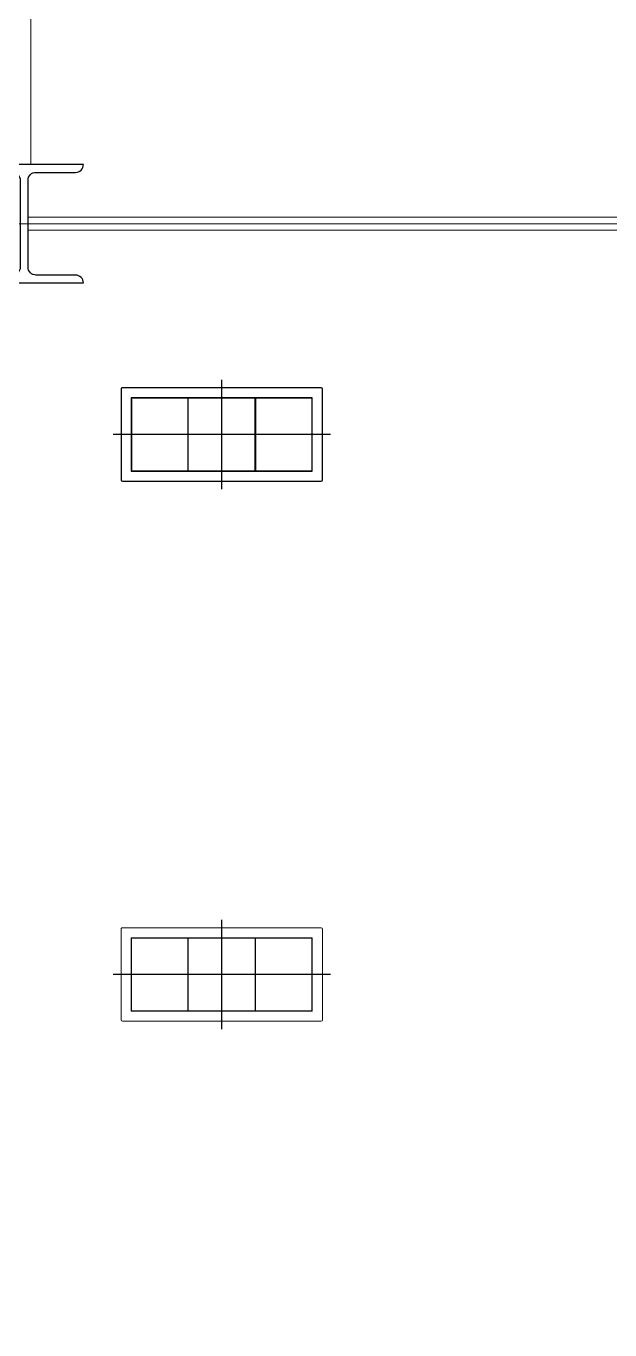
# Model space of a CAD drawing. Extents: x -681219 to -550379, y -242630 to -158199.
# Drawn here: x -592961 to -590746, y -223616 to -218667 of the extents above; entities that cross this region are included whole.
import ezdxf
from ezdxf.lldxf.tags import DXFTag

# ---------------------------------------------------------------- set-up
doc = ezdxf.new("R2010")
doc.units = 0
doc.header["$LTSCALE"] = 1000
doc.linetypes.add('DASHED', pattern=[0.75, 0.5, -0.25])
doc.layers.get('0').update_dxf_attribs({"linetype": 'CONTINUOUS'})
doc.layers.add('center', color=253, linetype='CENTER2')
doc.layers.add('GY_Bj_Hatch', color=9, linetype='CONTINUOUS')
doc.layers.add('famsun', color=7, linetype='CONTINUOUS', lineweight=0)
doc.layers.add('轴网_轴线', color=1, linetype='CENTER2', lineweight=0)
tags = doc.linetypes.add('CENTER2', pattern=[28.575, 19.05, -3.175, 3.175, -3.175]).pattern_tags.tags
tags[10:11] = [DXFTag(74, 4), DXFTag(75, 0), DXFTag(340, '0'), DXFTag(46, 0.0), DXFTag(50, 0.0), DXFTag(44, 0.0), DXFTag(45, 0.0)]
tags[8:9] = [DXFTag(74, 4), DXFTag(75, 0), DXFTag(340, '0'), DXFTag(46, 0.0), DXFTag(50, 0.0), DXFTag(44, 0.0), DXFTag(45, 0.0)]
tags[6:7] = [DXFTag(74, 4), DXFTag(75, 0), DXFTag(340, '0'), DXFTag(46, 0.0), DXFTag(50, 0.0), DXFTag(44, 0.0), DXFTag(45, 0.0)]
tags[4:5] = [DXFTag(74, 4), DXFTag(75, 0), DXFTag(340, '0'), DXFTag(46, 0.0), DXFTag(50, 0.0), DXFTag(44, 0.0), DXFTag(45, 0.0)]

# ---------------------------------------------------------------- blocks, each defined once
blk = doc.blocks.new('轴网8FA15DC97FB90233')
at = {"layer": 'GY_Bj_Hatch', "color": 255}
blk.add_lwpolyline([(37275, 7725), (37725, 7725, -0.414214), (37695, 7695), (37545, 7695, 0.414214), (37515, 7665), (37515, 7335, 0.414214), (37545, 7305), (37695, 7305, -0.414214), (37725, 7275), (37275, 7275, -0.414214), (37305, 7305), (37455, 7305, 0.414214), (37485, 7335), (37485, 7665, 0.414214), (37455, 7695), (37305, 7695, -0.414214)], format="xyb", close=True, dxfattribs=at)
at = {"layer": '轴网_轴线'}
blk.add_line((-1200, 7500), (44200, 7500), dxfattribs=at)
blk = doc.blocks.new('*U61')
at = {"color": 0, "linetype": 'ByBlock', "lineweight": -2}
for p, q in [((-382, 172.5), (-382, -172.5)), ((377, 177.5), (-377, 177.5)), ((382, -172.5), (382, 172.5)), ((343.5, 139), (-343.5, 139)), ((-343.5, 139), (-343.5, -139)), ((343.5, 137.5), (-343.5, 137.5)), ((-342, -134), (-342, 134)), ((-128.5, -137.5), (-128.5, 137.5)), ((-127, 137.5), (-127, -137.5)), ((127, 137.5), (127, -137.5)), ((128.5, -137.5), (128.5, 137.5)), ((342, -134), (342, 134)), ((343.5, -139), (343.5, 139)), ((-343.5, -137.5), (343.5, -137.5)), ((-343.5, -139), (343.5, -139)), ((-377, -177.5), (377, -177.5))]:
    blk.add_line(p, q, dxfattribs=at)
for centre, radius, start, end in [((-377, 172.5), 5, 90, 180), ((377, 172.5), 5, 0, 90), ((-345.5, 134), 3.5, 0, 55.1501), ((345.5, 134), 3.5, 124.8499, 180), ((-345.5, -134), 3.5, 304.8499, 0), ((345.5, -134), 3.5, 180, 235.1501), ((-377, -172.5), 5, 180, 270), ((377, -172.5), 5, 270, 0)]:
    blk.add_arc(centre, radius, start, end, dxfattribs=at)
at = {"layer": 'center', "lineweight": 25, "ltscale": 5.767279}
for p, q in [((0, 207.5), (0, -207.5)), ((-412, 0), (412, 0))]:
    blk.add_line(p, q, dxfattribs=at)

msp = doc.modelspace()

# ---------------------------------------------------------------- linework, layer by layer
at = {"layer": 'famsun', "color": 8, "linetype": 'DASHED', "ltscale": 20}
msp.add_line((-600861.5764, -227381.8799), (-586468.721, -211916.6983), dxfattribs=at)
at = {"layer": 'famsun'}
for p, q in [((-592943.721, -212141.6983), (-592943.721, -219191.6983)), ((-592953.721, -219391.6983), (-586483.721, -219391.6983)), ((-592953.721, -219441.6983), (-586483.721, -219441.6983))]:
    msp.add_line(p, q, dxfattribs=at)

# ---------------------------------------------------------------- block references
at = {"color": 4, "rotation": 180}
msp.add_blockref('*U61', (-592218.721, -220216.6983), dxfattribs=at)
at = {"layer": 'famsun', "xscale": -1}
msp.add_blockref('轴网8FA15DC97FB90233', (-555468.721, -226916.6983), dxfattribs=at)
at = {"layer": 'famsun', "rotation": 180}
msp.add_blockref('*U61', (-592218.721, -222266.6983), dxfattribs=at)

doc.saveas('drawing.dxf')
